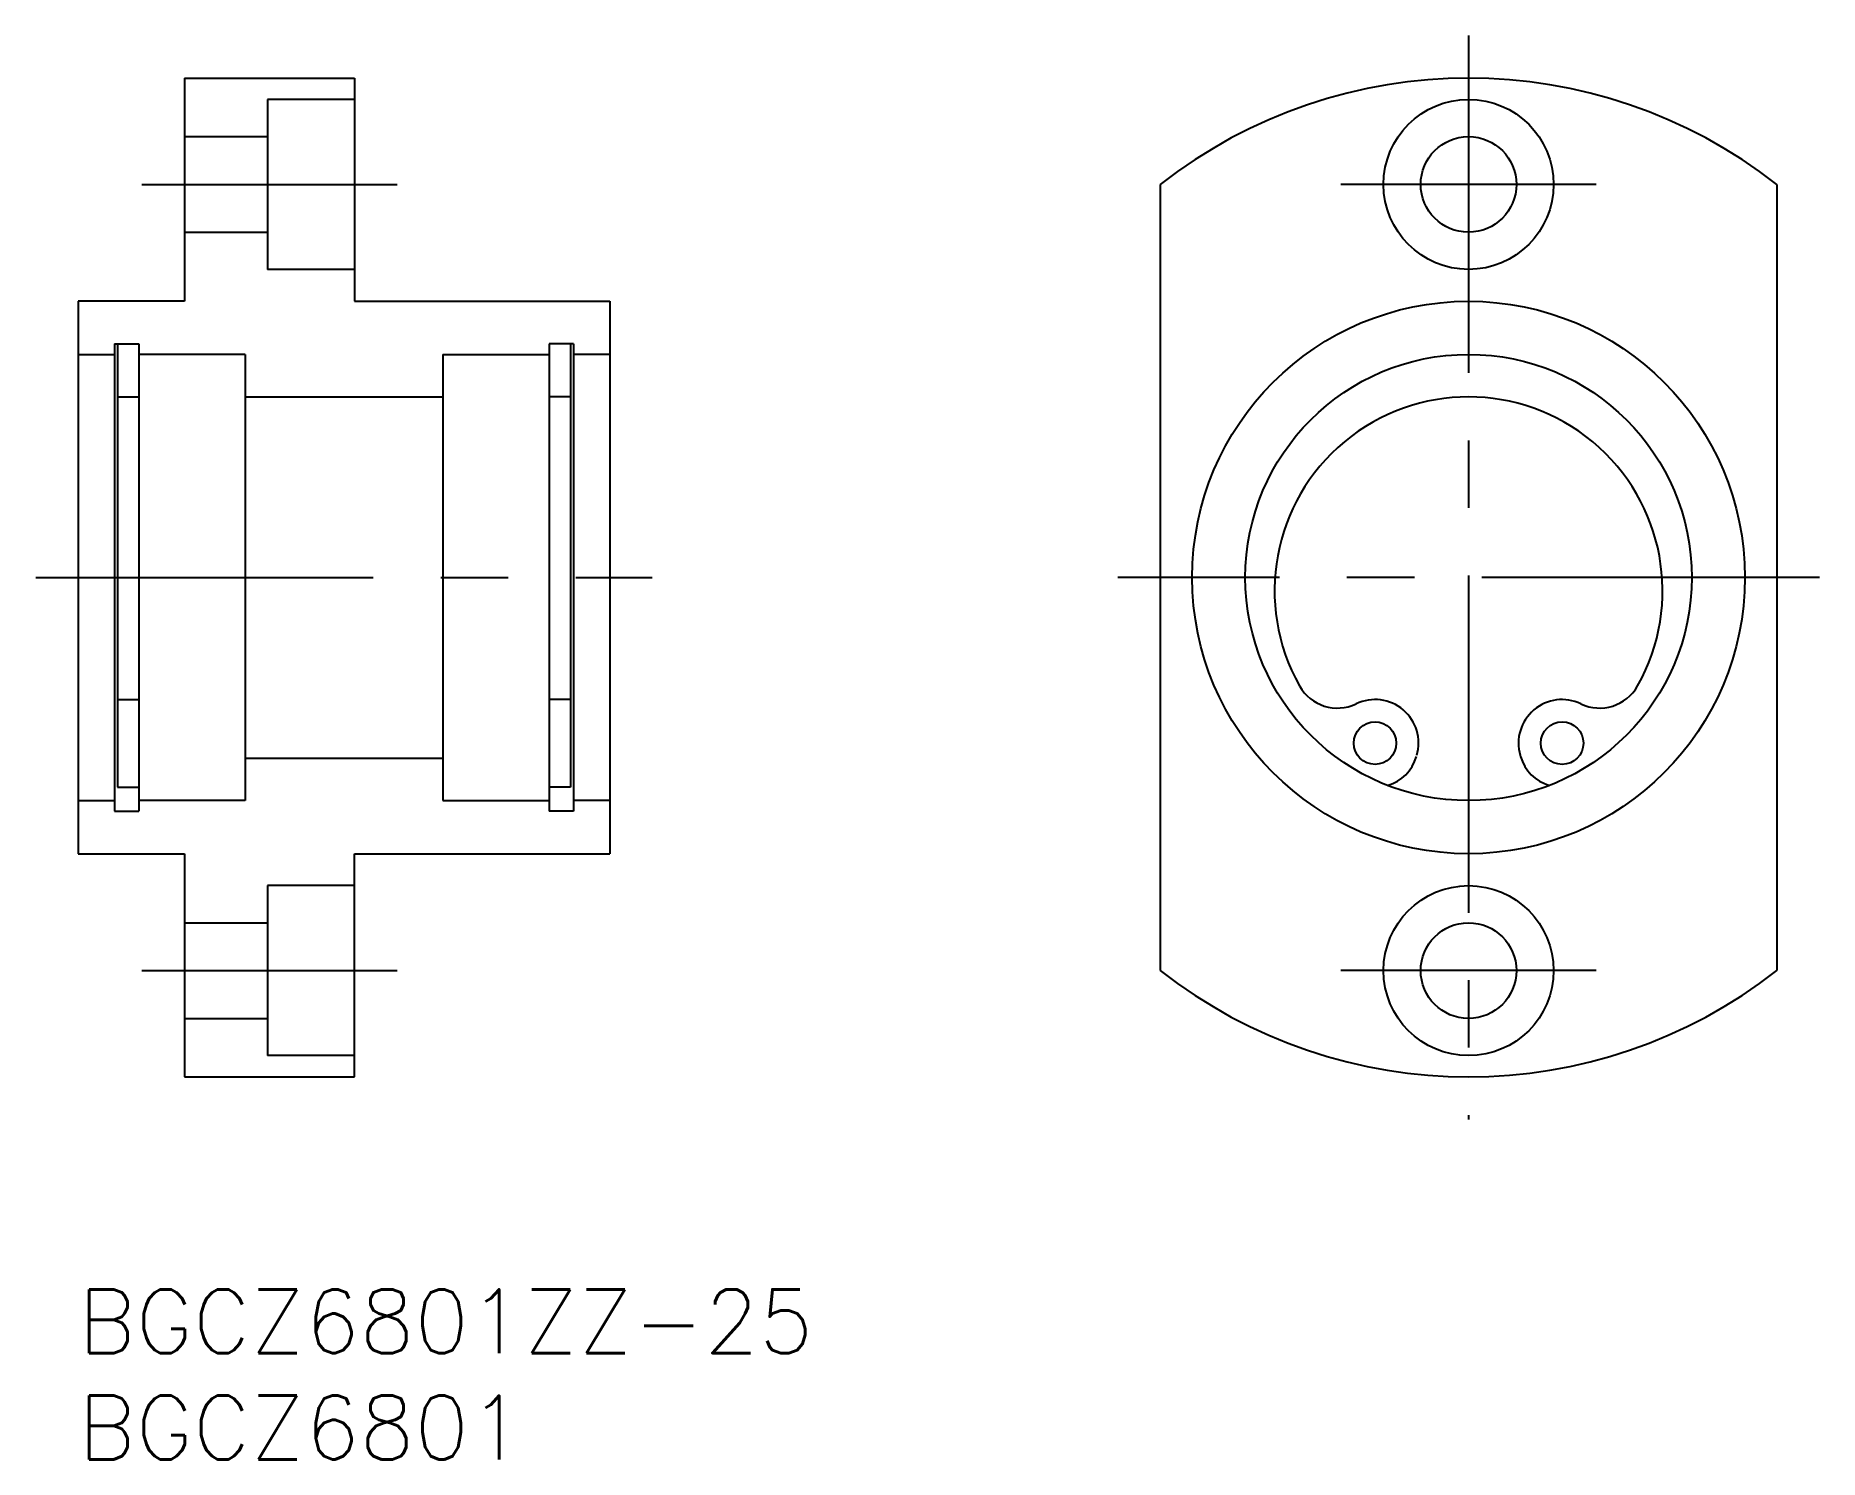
# Model space of a CAD drawing. Extents: x -2 to 81.9, y -8 to 59.
import ezdxf

# ---------------------------------------------------------------- set-up
doc = ezdxf.new("R2010")
doc.units = 0
doc.header["$LTSCALE"] = 0.5
doc.linetypes.add('CENTER', pattern=[50.8, 31.75, -6.35, 6.35, -6.35])
for name, color, linetype in [('MSM_CENTER', 1, 'CENTER'), ('MSM_CONTINUOUS', 7, 'CONTINUOUS'), ('MSM_PART_NUMBER', 7, 'CONTINUOUS')]:
    doc.layers.add(name, color=color, linetype=linetype)
doc.styles.get("Standard").update_dxf_attribs({"font": 'txt.shx', "height": 3, "bigfont": 'bigfont.shx'})

# ---------------------------------------------------------------- blocks, each defined once
blk = doc.blocks.new('*U6')
at = {"layer": 'MSM_PART_NUMBER'}
blk.add_text('BGCZ6801ZZ-25', height=3, dxfattribs=at).set_placement((0, -3))
blk = doc.blocks.new('*U7')
at = {"layer": 'MSM_PART_NUMBER'}
blk.add_text('BGCZ6801', height=3, dxfattribs=at).set_placement((0, -8))

msp = doc.modelspace()

# ---------------------------------------------------------------- linework, layer by layer
at = {"layer": 'MSM_CENTER'}
for p, q in [((65.399, 59), (65.399, 8)), ((3, 52), (15, 52)), ((71.399, 52), (59.399, 52)), ((-2, 33.5), (27, 33.5)), ((81.899, 33.5), (48.899, 33.5)), ((3, 15), (15, 15)), ((71.399, 15), (59.399, 15))]:
    msp.add_line(p, q, dxfattribs=at)
at = {"layer": 'MSM_CONTINUOUS'}
for p, q in [((5, 57), (13, 57)), ((5, 57), (5, 46.5)), ((13, 57), (13, 46.5)), ((13, 56), (8.9, 56)), ((8.9, 56), (8.9, 48)), ((5, 54.25), (8.9, 54.25)), ((50.899, 51.993), (50.899, 15.007)), ((79.899, 51.993), (79.899, 15.007)), ((5, 49.75), (8.9, 49.75)), ((13, 48), (8.9, 48)), ((5, 46.5), (0, 46.5)), ((0, 46.5), (0, 20.5)), ((13, 46.5), (25, 46.5)), ((25, 46.5), (25, 20.5)), ((1.7, 44.5), (2.85, 44.5)), ((1.7, 44.5, -0.5), (1.7, 22.5, -0.5)), ((1.85, 44.5, -0.5), (1.85, 23.632, -0.5)), ((2.85, 44.5), (2.85, 22.5)), ((2.85, 44.5, -0.5), (2.85, 22.5, -0.5)), ((22.15, 44.5), (22.15, 22.5)), ((23.3, 44.5, 0.5), (22.15, 44.5, 0.5)), ((23.15, 44.5), (23.15, 23.632)), ((23.3, 44.5), (23.3, 22.5)), ((0, 44), (1.7, 44)), ((7.85, 44), (2.85, 44)), ((7.85, 44), (7.85, 23)), ((17.15, 44), (17.15, 23)), ((17.15, 44), (22.15, 44)), ((25, 44, 0.5), (23.3, 44, 0.5)), ((1.85, 42), (2.85, 42)), ((7.85, 42), (17.15, 42)), ((23.15, 42, 0.5), (22.15, 42, 0.5)), ((1.85, 27.756), (2.85, 27.756)), ((23.15, 27.756, 0.5), (22.15, 27.756, 0.5)), ((7.85, 25), (17.15, 25)), ((67.83, 25.134), (67.848, 25.074)), ((1.85, 23.632), (2.85, 23.632)), ((23.15, 23.632, 0.5), (22.15, 23.632, 0.5)), ((0, 23), (1.7, 23)), ((7.85, 23), (2.85, 23)), ((17.15, 23), (22.15, 23)), ((25, 23, 0.5), (23.3, 23, 0.5)), ((1.7, 22.5), (2.85, 22.5)), ((23.3, 22.5, 0.5), (22.15, 22.5, 0.5)), ((0, 20.5), (5, 20.5)), ((5, 20.5), (5, 10)), ((13, 20.5), (25, 20.5)), ((13, 10), (13, 20.5)), ((13, 19), (8.9, 19)), ((8.9, 19), (8.9, 11)), ((5, 17.25), (8.9, 17.25)), ((5, 12.75), (8.9, 12.75)), ((13, 11), (8.9, 11)), ((5, 10), (13, 10))]:
    msp.add_line(p, q, dxfattribs=at)
for centre, radius in [((65.399, 52), 4), ((65.399, 52), 2.25), ((65.399, 33.5), 13), ((65.399, 33.5), 10.5), ((60.999, 25.706), 1), ((69.799, 25.706), 1), ((65.399, 15), 4), ((65.399, 15), 2.25)]:
    msp.add_circle(centre, radius, dxfattribs=at)
for centre, radius, start, end in [((65.399, 33.5), 23.5, 51.90106, 128.09894), ((65.399, 32.875), 9.125, 330.641, 209.359), ((59.232, 29.406), 2.05, 209.359, 295.51898), ((60.999, 25.706), 2.05, 343.79404, 115.51898), ((69.799, 25.706), 2.05, 64.48102, 196.20596), ((71.565, 29.406), 2.05, 244.48102, 330.641), ((61.029, 25.632), 2, 286.41591, 343.79404), ((69.768, 25.632), 2, 196.20596, 253.58409), ((65.399, 33.5), 23.5, 231.90106, 308.09894)]:
    msp.add_arc(centre, radius, start, end, dxfattribs=at)

# ---------------------------------------------------------------- block references
for name in ['*U6', '*U7']:
    msp.add_blockref(name, (0, 0), dxfattribs=at)

doc.saveas('drawing.dxf')
